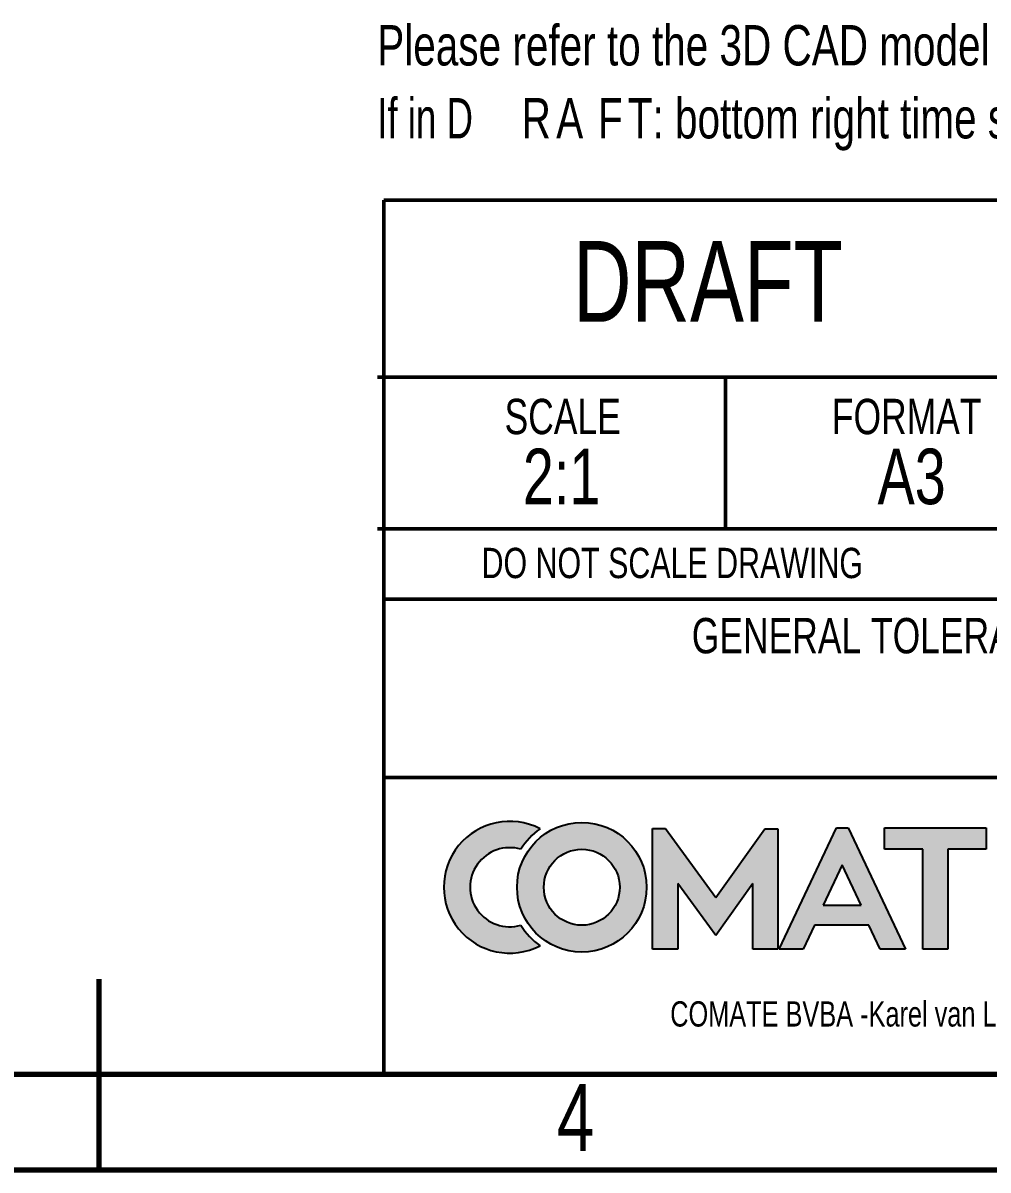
# Model space of a CAD drawing. Header units: millimetres. Extents: x 15 to 415, y 5 to 292.
# Drawn here: x 211 to 261.6, y 5 to 65.1 of the extents above; entities that cross this region are included whole.
import ezdxf

# ---------------------------------------------------------------- set-up
doc = ezdxf.new("R2010")
doc.units = ezdxf.units.MM
for name, color, linetype in [('FORMAT', 7, 'Continuous'), ('LOGO1', 140, 'Continuous'), ('LOGO2', 9, 'Continuous'), ('LOGO3', 8, 'Continuous')]:
    doc.layers.add(name, color=color, linetype=linetype)
doc.styles.add('SLDTEXTSTYLE0', font='TXT', dxfattribs={"width": 0.75})
doc.styles.add('SLDTEXTSTYLE2', font='TXT', dxfattribs={"width": 0.6785714286})

# ---------------------------------------------------------------- blocks, each defined once
blk = doc.blocks.new('Block6')
at = {"layer": 'LOGO1'}
h = blk.add_hatch(color=256, dxfattribs=at)
edge = h.paths.add_edge_path(flags=0)
edge.add_arc((239.2968634500745, 19.5919485998644), 3.766625131504996, 211.9054314611721, 234.4599792418388, ccw=False)
edge.add_arc((235.5172746529201, 19.5919485998644), 2.074068812647077, 73.70295482969283, 286.2970451703064, ccw=False)
edge.add_arc((239.2968634500745, 19.5919485998644), 3.766625131504996, 125.54002075816041, 148.0945685388271, ccw=False)
edge.add_arc((235.5172746529201, 19.5919485998644), 3.452890547760707, 62.57873605840746, 297.4212639415933)
at = {"layer": 'LOGO2'}
h = blk.add_hatch(color=256, dxfattribs=at)
edge = h.paths.add_edge_path(flags=0)
edge.add_arc((239.2968634500745, 19.5919485998644), 3.395658195454678, 0, 360)
edge = h.paths.add_edge_path(flags=0)
edge.add_arc((239.2968634500745, 19.5919485998644), 1.990143892830256, 0, 360)
at = {"layer": 'LOGO3'}
for points in [[(243.0000012090454, 22.67140018940915), (243.6845239353456, 22.67140018940915), (246.3213405046896, 19.05349188630895), (248.8816127062648, 22.65688801414082), (249.5767122468453, 22.65688801414082), (249.5767122468453, 16.34439130555991), (248.2578054262567, 16.34439130555991), (248.2578054262567, 19.78424287817614), (246.3198216070088, 17.05667219808121), (244.3319040146341, 19.78424287817614), (244.3319040146341, 16.34439130555991), (243.0000012090454, 16.34439130555991)], [(255.1543692685845, 22.7024732701801), (255.1543692685845, 21.58268084042878), (257.1768623018786, 21.58268084042878), (257.1768623018786, 16.34439130555991), (258.4799450615848, 16.34439130555991), (258.4799450615848, 21.58268084042878), (260.488864316132, 21.58268084042878), (260.488864316132, 22.7024732701801)]]:
    blk.add_hatch(color=256, dxfattribs=at).paths.add_polyline_path(points, flags=0)
h = blk.add_hatch(color=256, dxfattribs=at)
h.paths.add_polyline_path([(249.6434887659248, 16.34439130555991), (250.9017736662581, 16.34439130555991), (251.4948012913579, 17.60121635930003), (254.3448669056564, 17.60121635930004), (254.9385168795856, 16.34439130555992), (256.2595487609713, 16.34439130555991), (253.2563661133114, 22.70247327017998), (252.6435230479022, 22.70247327017999)], flags=0)
h.paths.add_polyline_path([(251.9560119862003, 18.65437181649903), (252.9499445806069, 20.76084937927537), (253.944920250851, 18.65437181649903)], flags=0)
at = {"layer": 'FORMAT'}
for p, q in [((243.000001209, 16.3443913056), (243.000001209, 22.6714001894)), ((243.000001209, 22.6714001894), (243.6845239353, 22.6714001894)), ((243.6845239353, 22.6714001894), (246.3213405047, 19.0534918863)), ((246.3213405047, 19.0534918863), (248.8816127063, 22.6568880141)), ((248.8816127063, 22.6568880141), (249.5767122468, 22.6568880141)), ((249.5767122468, 22.6568880141), (249.5767122468, 16.3443913056)), ((249.6434887659, 16.3443913056), (252.6435230479, 22.7024732702)), ((252.6435230479, 22.7024732702), (253.2563661133, 22.7024732702)), ((253.2563661133, 22.7024732702), (256.259548761, 16.3443913056)), ((255.1543692686, 22.7024732702), (260.4888643161, 22.7024732702)), ((255.1543692686, 21.5826808404), (255.1543692686, 22.7024732702)), ((260.4888643161, 22.7024732702), (260.4888643161, 21.5826808404)), ((257.1768623019, 21.5826808404), (255.1543692686, 21.5826808404)), ((257.1768623019, 16.3443913056), (257.1768623019, 21.5826808404)), ((260.4888643161, 21.5826808404), (258.4799450616, 21.5826808404)), ((258.4799450616, 21.5826808404), (258.4799450616, 16.3443913056)), ((252.9499445806, 20.7608493793), (251.9560119862, 18.6543718165)), ((253.9449202509, 18.6543718165), (252.9499445806, 20.7608493793)), ((246.319821607, 17.0566721981), (244.3319040146, 19.7842428782)), ((244.3319040146, 19.7842428782), (244.3319040146, 16.3443913056)), ((248.2578054263, 19.7842428782), (246.319821607, 17.0566721981)), ((248.2578054263, 16.3443913056), (248.2578054263, 19.7842428782)), ((251.9560119862, 18.6543718165), (253.9449202509, 18.6543718165)), ((251.4948012914, 17.6012163593), (250.9017736663, 16.3443913056)), ((254.3448669057, 17.6012163593), (251.4948012914, 17.6012163593)), ((254.9385168796, 16.3443913056), (254.3448669057, 17.6012163593)), ((244.3319040146, 16.3443913056), (243.000001209, 16.3443913056)), ((249.5767122468, 16.3443913056), (248.2578054263, 16.3443913056)), ((250.9017736663, 16.3443913056), (249.6434887659, 16.3443913056)), ((256.259548761, 16.3443913056), (254.9385168796, 16.3443913056)), ((258.4799450616, 16.3443913056), (257.1768623019, 16.3443913056))]:
    blk.add_line(p, q, dxfattribs=at)
for radius in [3.39565819545466, 1.990143892830258]:
    blk.add_circle((239.2968634501, 19.5919485999), radius, dxfattribs=at)
for centre, radius, start, end in [((235.5172746529, 19.5919485999), 3.452890547760712, 62.5787360584, 297.4212639416), ((239.2968634501, 19.5919485999), 3.766625131505005, 125.5400207582, 148.0945685388), ((235.5172746529, 19.5919485999), 2.074068812647082, 73.7029548297, 286.2970451703), ((239.2968634501, 19.5919485999), 3.766625131505005, 211.9054314612, 234.4599792418)]:
    blk.add_arc(centre, radius, start, end, dxfattribs=at)
blk = doc.blocks.new('SW_NOTE_0_1')
at = {"color": 0, "linetype": 'Continuous', "lineweight": 0, "char_height": 2.1166666667, "attachment_point": 1}
for s, insert, style in [('Please refer to the 3D CAD model for all undefined dimensions', (0, 2.7285267159), 'SLDTEXTSTYLE0'), ('If in D', (0, -1.0936954033), 'SLDTEXTSTYLE2'), ('R', (7.5685530901, -1.0936954033), 'SLDTEXTSTYLE0'), ('A', (9.3789892271, -1.0936954033), 'SLDTEXTSTYLE0'), ('F', (11.5657215938, -1.0936954033), 'SLDTEXTSTYLE0'), ('T: bottom right time stamp (dd-mm-yyyy - HH:mm) must match file name reverse time stamp (yyyymmdd - HHmm)', (13.1287230179, -1.0936954033), 'SLDTEXTSTYLE0')]:
    blk.add_mtext(s, dxfattribs=dict(at, insert=insert, style=style))

msp = doc.modelspace()

# ---------------------------------------------------------------- linework, layer by layer
at = {"color": 7, "linetype": 'Continuous', "lineweight": 50}
for p, q in [((229.9230341438, 55.830340404), (410, 55.830340404)), ((229.9230341438, 10), (229.9230341438, 55.830340404)), ((410, 46.540862177), (229.5778276181, 46.540862177)), ((247.8283877509, 46.540862177), (247.8283877509, 38.5970896921)), ((229.5778276181, 38.5970896921), (287.1431459329, 38.5970896921)), ((229.9230341438, 34.9185595334), (287.1431459329, 34.9185595334)), ((304.0396963919, 25.5738457257), (229.9230341438, 25.5738457257))]:
    msp.add_line(p, q, dxfattribs=at)
at = {"color": 7, "linetype": 'Continuous', "lineweight": 70}
for p, q in [((215, 5), (215, 15)), ((410, 10), (20, 10)), ((415, 5), (15, 5))]:
    msp.add_line(p, q, dxfattribs=at)

# ---------------------------------------------------------------- block references
at = {"color": 7, "linetype": 'Continuous', "lineweight": 0}
msp.add_blockref('SW_NOTE_0_1', (229.5718275766, 62.2700856379), dxfattribs=at)
at = {"color": 7, "linetype": 'Continuous'}
msp.add_blockref('Block6', (0.9953297921, 0.2281933845), dxfattribs=at)

# ---------------------------------------------------------------- texts
at = {"color": 7, "linetype": 'Continuous', "lineweight": 18, "insert": (246.9054884479, 53.6839217581), "char_height": 4.2333333333, "attachment_point": 2, "style": 'SLDTEXTSTYLE0'}
msp.add_mtext('DRAFT', dxfattribs=at)
at = {"color": 7, "linetype": 'Continuous', "lineweight": 0, "style": 'SLDTEXTSTYLE0'}
for s, insert, char_height, attachment_point in [('SCALE', (236.2446619396, 45.4144515129), 1.8520833333, 1), ('FORMAT', (253.3994626036, 45.4144515129), 1.8520833333, 1), ('2:1', (237.2035794641, 42.802908007), 2.9104166667, 1), ('A3', (255.7954729317, 42.802908007), 2.9104166667, 1), ('DO NOT SCALE DRAWING', (235.0379309399, 37.606571633), 1.5875, 1), ('GENERAL TOLERANCE', (246.0581079136, 33.9293092755), 1.8520833333, 1), ('4', (239.9647569032, 9.5061901183), 3.5, 2)]:
    msp.add_mtext(s, dxfattribs=dict(at, insert=insert, char_height=char_height, attachment_point=attachment_point))
at = {"layer": 'FORMAT', "insert": (267.5313389682, 13.8431866016), "char_height": 1.3229166667, "attachment_point": 2, "style": 'SLDTEXTSTYLE0'}
msp.add_mtext('COMATE BVBA -Karel van Lotharingenstraat 4/301 - 3000 Leuven - Belgium', dxfattribs=at)

doc.saveas('drawing.dxf')
